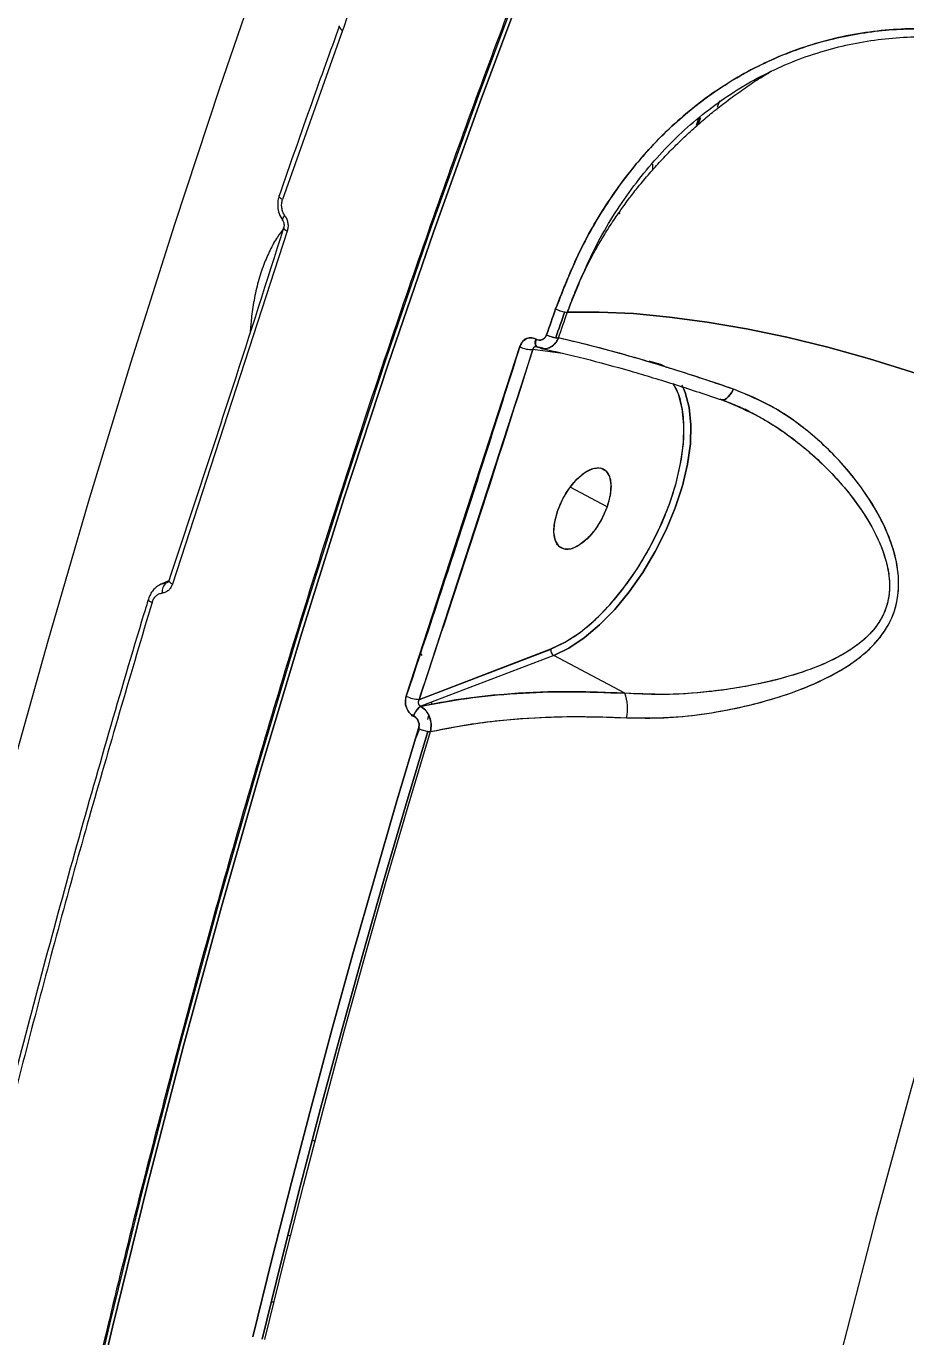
# Model space of a CAD drawing. Header units: millimetres. Extents: x -5873 to 5805, y -5301 to 4302.
# Drawn here: x -879.5 to -791.1, y -396.4 to -264.7 of the extents above; entities that cross this region are included whole.
import ezdxf

# ---------------------------------------------------------------- set-up
doc = ezdxf.new("R2010")
doc.units = ezdxf.units.MM
for name, color, linetype in [('DIKOM_ОБЪЕКТ', 7, 'Continuous'), ('DIKOM_РАЗМЕР_ЗОНА', 7, 'Continuous'), ('DIKOM_РАЗМЕР_ОБЪЕКТА', 7, 'Continuous')]:
    doc.layers.add(name, color=color, linetype=linetype)
doc.styles.add('style1', font='arial.ttf', dxfattribs={"width": 0.8})
doc.dimstyles.new('1-50', dxfattribs={"dimtxt": 300, "dimasz": 200, "dimexe": 100, "dimexo": 0, "dimgap": 100, "dimtad": 1, "dimtxsty": 'style1', "dimcen": 200, "dimclrd": 7, "dimclre": 7, "dimclrt": 7, "dimadec": 1, "dimazin": 2, "dimtfac": 1, "dimtmove": 0, "dimatfit": 2, "dimfxl": 0, "dimlwd": 25, "dimlwe": 18, "dimarcsym": 0})

# ---------------------------------------------------------------- blocks, each defined once
blk = doc.blocks.new('*D9')
at = {"layer": 'Defpoints', "color": 0, "transparency": 16777216}
for p in [(1338.11, 2802.44), (-4588.97, -1585.51), (-117.5, -1585.51)]:
    blk.add_point(p, dxfattribs=at)
at = {"layer": 'DIKOM_РАЗМЕР_ОБЪЕКТА', "color": 7, "lineweight": 18, "transparency": 16777216}
for p, q in [((1338.11, 2802.44), (-4688.97, 2802.44)), ((-117.5, -1585.51), (-4688.97, -1585.51))]:
    blk.add_line(p, q, dxfattribs=at)
at = {"layer": 'DIKOM_РАЗМЕР_ОБЪЕКТА', "color": 7, "lineweight": 25, "transparency": 16777216}
blk.add_line((-4588.97, 2602.44), (-4588.97, -1385.51), dxfattribs=at)
at = {"layer": 'DIKOM_РАЗМЕР_ОБЪЕКТА', "color": 7, "transparency": 16777216}
for points in [[(-4622.31, 2602.44), (-4555.64, 2602.44), (-4588.97, 2802.44)], [(-4622.31, -1385.51), (-4555.64, -1385.51), (-4588.97, -1585.51)]]:
    blk.add_solid(points, dxfattribs=at)
at = {"layer": 'DIKOM_РАЗМЕР_ОБЪЕКТА', "color": 7, "transparency": 16777216, "insert": (-4842.15, 460.98), "char_height": 300, "attachment_point": 5, "rotation": 90, "style": 'style1'}
blk.add_mtext('4400', dxfattribs=at)
blk = doc.blocks.new('*D10')
at = {"layer": 'Defpoints', "color": 0, "transparency": 16777216}
for p in [(4304.51, 1053.39), (-1538.59, -1332.39), (4304.51, -4224.84)]:
    blk.add_point(p, dxfattribs=at)
at = {"layer": 'DIKOM_РАЗМЕР_ОБЪЕКТА', "color": 7, "lineweight": 18, "transparency": 16777216}
for p, q in [((4304.51, 1053.39), (4304.51, -4324.84)), ((-1538.59, -1332.39), (-1538.59, -4324.84))]:
    blk.add_line(p, q, dxfattribs=at)
at = {"layer": 'DIKOM_РАЗМЕР_ОБЪЕКТА', "color": 7, "lineweight": 25, "transparency": 16777216}
blk.add_line((-1338.59, -4224.84), (4104.51, -4224.84), dxfattribs=at)
at = {"layer": 'DIKOM_РАЗМЕР_ОБЪЕКТА', "color": 7, "transparency": 16777216}
for points in [[(-1338.59, -4191.51), (-1338.59, -4258.18), (-1538.59, -4224.84)], [(4104.51, -4191.51), (4104.51, -4258.18), (4304.51, -4224.84)]]:
    blk.add_solid(points, dxfattribs=at)
at = {"layer": 'DIKOM_РАЗМЕР_ОБЪЕКТА', "color": 7, "transparency": 16777216, "insert": (1679.28, -3971.67), "char_height": 300, "attachment_point": 5, "style": 'style1'}
blk.add_mtext('5850', dxfattribs=at)
blk = doc.blocks.new('*D11')
at = {"layer": 'Defpoints', "color": 0, "transparency": 16777216}
for p in [(-510, 4302.44), (-5422.89, -3651.6), (284.83, -3651.6)]:
    blk.add_point(p, dxfattribs=at)
at = {"layer": 'DIKOM_РАЗМЕР_ЗОНА', "color": 7, "lineweight": 18, "transparency": 16777216}
for p, q in [((-510, 4302.44), (-5522.89, 4302.44)), ((284.83, -3651.6), (-5522.89, -3651.6))]:
    blk.add_line(p, q, dxfattribs=at)
at = {"layer": 'DIKOM_РАЗМЕР_ЗОНА', "color": 7, "lineweight": 25, "transparency": 16777216}
blk.add_line((-5422.89, 4102.44), (-5422.89, -3451.6), dxfattribs=at)
at = {"layer": 'DIKOM_РАЗМЕР_ЗОНА', "color": 7, "transparency": 16777216}
for points in [[(-5456.22, 4102.44), (-5389.56, 4102.44), (-5422.89, 4302.44)], [(-5456.22, -3451.6), (-5389.56, -3451.6), (-5422.89, -3651.6)]]:
    blk.add_solid(points, dxfattribs=at)
at = {"layer": 'DIKOM_РАЗМЕР_ЗОНА', "color": 7, "transparency": 16777216, "insert": (-5676.06, -474.49), "char_height": 300, "attachment_point": 5, "rotation": 90, "style": 'style1'}
blk.add_mtext('7950', dxfattribs=at)

msp = doc.modelspace()

# ---------------------------------------------------------------- linework, layer by layer
at = {"layer": 'DIKOM_ОБЪЕКТ', "color": 7, "linetype": 'Continuous', "lineweight": 15}
for p, q in [((-847.667, -265.146), (-853.704, -282.151)), ((-809.786, -272.226), (-810.03, -272.904)), ((-812.108, -274.658), (-811.86, -273.962)), ((-811.846, -273.923), (-812.096, -274.623)), ((-811.846, -273.923), (-812.096, -274.623)), ((-811.927, -274.605), (-811.677, -273.908)), ((-816.478, -279.13), (-816.484, -278.6)), ((-820.02, -283.547), (-819.843, -283.539)), ((-819.775, -283.534), (-819.999, -283.546)), ((-853.238, -285.337), (-864.778, -320.795)), ((-828.238, -296.166), (-828.217, -296.177)), ((-828.217, -296.177), (-828.238, -296.166)), ((-841.272, -332.05), (-829.858, -296.927)), ((-828.544, -297.222), (-839.969, -332.378)), ((-825.584, -297.601), (-828.544, -297.222)), ((-828.224, -296.915), (-828.185, -296.919)), ((-828.176, -296.921), (-828.184, -296.92)), ((-828.164, -296.93), (-827.596, -297.127)), ((-828.16, -296.935), (-828.139, -296.946)), ((-828.081, -296.958), (-827.83, -296.99)), ((-828.059, -296.969), (-827.525, -297.095)), ((-827.524, -297.094), (-828.059, -296.969)), ((-816.85, -298.396), (-816.462, -298.603)), ((-815.112, -299.01), (-815.427, -298.842)), ((-831.999, -303.614), (-832.026, -303.599)), ((-806.77, -303.451), (-807.216, -303.214)), ((-833.855, -309.226), (-833.805, -309.253)), ((-821.089, -313.018), (-824.794, -311.045)), ((-834.851, -312.291), (-834.789, -312.325)), ((-865.944, -320.816), (-865.411, -320.681)), ((-865.668, -320.692), (-865.937, -320.812)), ((-865.116, -320.422), (-865.669, -320.692)), ((-865.411, -320.681), (-865.243, -320.607)), ((-867.189, -322.297), (-867.191, -322.304)), ((-826.751, -327.352), (-839.991, -332.421)), ((-839.969, -332.378), (-826.744, -327.314)), ((-826.458, -327.96), (-839.818, -333.075)), ((-819.317, -331.762), (-826.458, -327.96)), ((-839.991, -332.421), (-839.969, -332.378)), ((-839.818, -333.075), (-839.797, -333.086)), ((-839.409, -333.016), (-839.391, -332.917)), ((-838.753, -332.898), (-838.692, -332.644)), ((-840.736, -333.987), (-840.318, -334.165)), ((-840.311, -334.168), (-840.734, -333.988)), ((-840.525, -334.051), (-840.547, -334.04)), ((-840.547, -334.04), (-840.525, -334.051)), ((-839.112, -334.398), (-839.012, -333.982)), ((-840.053, -335.395), (-839.958, -335.164)), ((-850.427, -376.894), (-850.631, -376.681)), ((-853.177, -386.237), (-852.908, -386.273)), ((-854.855, -392.988), (-854.509, -392.852))]:
    msp.add_line(p, q, dxfattribs=at)
at = {"layer": 'DIKOM_ОБЪЕКТ', "color": 7, "linetype": 'Continuous', "lineweight": 15, "flags": 128}
for points in [[(-890.02, -490.937), (-888.602, -482.121), (-886.105, -467.481), (-883.437, -452.889), (-880.597, -438.353), (-877.59, -423.883), (-874.415, -409.488), (-871.077, -395.178), (-867.576, -380.962), (-863.915, -366.85), (-860.097, -352.851), (-856.124, -338.974), (-851.998, -325.227), (-847.722, -311.621), (-843.3, -298.163), (-838.734, -284.864), (-834.026, -271.731), (-829.181, -258.773), (-824.201, -245.999), (-819.09, -233.416), (-813.85, -221.034)], [(-890.02, -490.937), (-888.602, -482.118), (-886.105, -467.479), (-883.436, -452.887), (-880.597, -438.352), (-877.589, -423.882), (-874.415, -409.487), (-871.077, -395.178), (-867.576, -380.962), (-863.915, -366.85), (-860.097, -352.851), (-856.124, -338.974), (-851.998, -325.228), (-847.723, -311.622), (-843.301, -298.165), (-838.734, -284.865), (-834.027, -271.732), (-829.182, -258.775), (-824.202, -246.001), (-819.091, -233.418), (-813.851, -221.036)], [(-813.722, -221.737), (-818.949, -234.09), (-824.048, -246.643), (-829.016, -259.387), (-833.85, -272.314), (-838.546, -285.416), (-843.102, -298.684), (-847.514, -312.109), (-851.779, -325.683), (-855.895, -339.397), (-859.859, -353.242), (-863.668, -367.208), (-867.32, -381.286), (-870.812, -395.468), (-874.143, -409.744), (-877.31, -424.105), (-880.31, -438.54), (-883.143, -453.042), (-885.806, -467.6), (-888.297, -482.204), (-889.707, -490.978)], [(-889.707, -490.977), (-888.297, -482.204), (-885.806, -467.6), (-883.143, -453.042), (-880.31, -438.54), (-877.31, -424.105), (-874.143, -409.744), (-870.812, -395.468), (-867.32, -381.286), (-863.668, -367.208), (-859.859, -353.242), (-855.895, -339.397), (-851.779, -325.683), (-847.514, -312.109), (-843.102, -298.684), (-838.546, -285.416), (-833.85, -272.314), (-829.016, -259.387), (-824.048, -246.643), (-818.949, -234.09), (-813.722, -221.737)], [(-904.792, -442.829), (-901.889, -428.017), (-898.83, -413.266), (-895.615, -398.585), (-892.246, -383.982), (-888.725, -369.464), (-885.055, -355.04), (-881.236, -340.718), (-877.272, -326.505), (-873.164, -312.41), (-868.915, -298.439), (-864.526, -284.602), (-860.001, -270.905), (-855.342, -257.355), (-850.551, -243.961)], [(-848.008, -264.746), (-848.005, -264.724), (-847.998, -264.701)], [(-853.704, -282.151), (-853.833, -282.065), (-853.935, -281.98), (-854.008, -281.898), (-854.047, -281.822), (-854.051, -281.755), (-854.046, -281.737)], [(-853.693, -284.263), (-853.712, -284.226), (-853.716, -284.158), (-853.694, -284.076), (-853.646, -283.981), (-853.573, -283.876), (-853.478, -283.765)], [(-853.238, -285.337), (-853.37, -285.257), (-853.475, -285.177), (-853.55, -285.099), (-853.591, -285.027), (-853.597, -284.964), (-853.593, -284.949)], [(-827.163, -295.725), (-827.051, -295.401), (-826.938, -295.076), (-826.825, -294.752), (-826.712, -294.427), (-826.599, -294.103), (-826.485, -293.779), (-826.372, -293.455), (-826.259, -293.131)], [(-826.259, -293.131), (-826.372, -293.455), (-826.485, -293.779), (-826.599, -294.103), (-826.712, -294.427), (-826.825, -294.752), (-826.938, -295.076), (-827.051, -295.401), (-827.163, -295.725)], [(-826.251, -296.038), (-826.138, -295.713), (-826.026, -295.389), (-825.913, -295.065), (-825.8, -294.741), (-825.687, -294.417), (-825.574, -294.093), (-825.46, -293.769), (-825.347, -293.445)], [(-825.347, -293.445), (-825.46, -293.769), (-825.574, -294.093), (-825.687, -294.417), (-825.8, -294.741), (-825.913, -295.065), (-826.026, -295.389), (-826.138, -295.713), (-826.251, -296.038)], [(-825.977, -296.057), (-825.865, -295.732), (-825.752, -295.408), (-825.639, -295.084), (-825.526, -294.76), (-825.413, -294.436), (-825.3, -294.112), (-825.187, -293.788), (-825.074, -293.464)], [(-825.977, -296.057), (-825.865, -295.732), (-825.752, -295.408), (-825.639, -295.084), (-825.526, -294.76), (-825.413, -294.436), (-825.3, -294.112), (-825.187, -293.788), (-825.074, -293.464)], [(-770.483, -307.642), (-774.266, -305.814), (-778.192, -304.066), (-782.233, -302.414), (-786.356, -300.869), (-790.53, -299.444), (-794.721, -298.149), (-798.899, -296.996), (-803.028, -295.992), (-807.079, -295.146), (-811.018, -294.464), (-814.817, -293.951), (-818.444, -293.612), (-821.872, -293.45), (-825.074, -293.464)], [(-825.074, -293.464), (-821.872, -293.45), (-818.444, -293.612), (-814.817, -293.951), (-811.018, -294.464), (-807.079, -295.146), (-803.028, -295.992), (-798.899, -296.996), (-794.721, -298.149), (-790.53, -299.444), (-786.356, -300.869), (-782.233, -302.414), (-778.192, -304.066), (-774.266, -305.814), (-770.483, -307.642)], [(-828.238, -296.166), (-828.28, -296.32), (-828.305, -296.466), (-828.311, -296.6), (-828.298, -296.716), (-828.268, -296.813), (-828.221, -296.887), (-828.158, -296.936), (-828.105, -296.954)], [(-828.142, -296.943), (-828.158, -296.936), (-828.221, -296.887), (-828.268, -296.813), (-828.298, -296.716), (-828.311, -296.6), (-828.305, -296.466), (-828.28, -296.32), (-828.238, -296.166)], [(-828.217, -296.177), (-828.259, -296.332), (-828.283, -296.477), (-828.289, -296.611), (-828.277, -296.728), (-828.247, -296.824), (-828.199, -296.898), (-828.136, -296.947), (-828.059, -296.969)], [(-828.059, -296.969), (-828.136, -296.947), (-828.199, -296.898), (-828.247, -296.824), (-828.277, -296.728), (-828.289, -296.611), (-828.283, -296.477), (-828.259, -296.332), (-828.217, -296.177)], [(-815.427, -298.842), (-815.68, -298.719), (-816.85, -298.396)], [(-816.85, -298.396), (-815.68, -298.719), (-815.427, -298.842)], [(-826.744, -327.314), (-825.279, -326.612), (-823.776, -325.617), (-822.269, -324.35), (-820.79, -322.839), (-819.372, -321.117), (-818.046, -319.222), (-816.84, -317.196), (-815.782, -315.082), (-814.894, -312.927), (-814.195, -310.778), (-813.702, -308.682), (-813.424, -306.685), (-813.368, -304.83), (-813.536, -303.159), (-813.923, -301.707), (-814.449, -300.618)], [(-813.582, -300.774), (-813.236, -301.553), (-812.837, -303.05), (-812.665, -304.773), (-812.722, -306.686), (-813.008, -308.746), (-813.517, -310.907), (-814.237, -313.123), (-815.153, -315.346), (-816.245, -317.526), (-817.488, -319.616), (-818.856, -321.57), (-820.318, -323.345), (-821.843, -324.903), (-823.398, -326.21), (-824.947, -327.236), (-826.458, -327.96)], [(-826.458, -327.96), (-824.947, -327.236), (-823.398, -326.21), (-821.843, -324.903), (-820.318, -323.345), (-818.856, -321.57), (-817.488, -319.616), (-816.245, -317.526), (-815.153, -315.346), (-814.237, -313.123), (-813.517, -310.907), (-813.008, -308.746), (-812.722, -306.686), (-812.665, -304.773), (-812.837, -303.05), (-813.236, -301.553), (-813.526, -300.882)], [(-809.71, -302.198), (-809.58, -302.274), (-809.43, -302.288), (-809.265, -302.241), (-809.088, -302.134), (-808.908, -301.969), (-808.728, -301.753), (-808.555, -301.493), (-808.395, -301.196)], [(-808.395, -301.196), (-808.555, -301.493), (-808.728, -301.753), (-808.908, -301.969), (-809.088, -302.134), (-809.265, -302.241), (-809.43, -302.288), (-809.58, -302.274), (-809.71, -302.198)], [(-770.483, -307.642), (-774.765, -320.134), (-778.913, -332.773), (-782.923, -345.55), (-786.795, -358.457), (-790.524, -371.487), (-794.108, -384.63), (-797.546, -397.878), (-800.835, -411.222), (-803.973, -424.655), (-806.958, -438.167), (-809.788, -451.749)], [(-770.483, -307.642), (-774.765, -320.134), (-778.913, -332.773), (-782.923, -345.55), (-786.795, -358.457), (-790.524, -371.487), (-794.108, -384.63), (-797.546, -397.878), (-800.835, -411.222), (-803.973, -424.655), (-806.958, -438.167), (-809.788, -451.749)], [(-826.044, -313.385), (-825.536, -312.222), (-824.868, -311.139), (-824.094, -310.223), (-823.278, -309.548), (-822.485, -309.169), (-821.78, -309.117), (-821.219, -309.396), (-820.849, -309.983), (-820.699, -310.83), (-820.781, -311.87), (-821.089, -313.018)], [(-821.089, -313.018), (-821.598, -314.181), (-822.266, -315.264), (-823.039, -316.18), (-823.855, -316.855), (-824.648, -317.234), (-825.353, -317.286), (-825.914, -317.007), (-826.284, -316.42), (-826.434, -315.573), (-826.352, -314.533), (-826.044, -313.385)], [(-865.668, -320.692), (-865.427, -320.61), (-865.164, -320.572)], [(-864.778, -320.795), (-864.91, -320.716), (-865.016, -320.637), (-865.091, -320.562), (-865.133, -320.494), (-865.141, -320.435), (-865.135, -320.415)], [(-867.191, -322.304), (-867.192, -322.309), (-867.183, -322.364), (-867.14, -322.427), (-867.064, -322.496), (-866.957, -322.569), (-866.824, -322.642)], [(-856.701, -396.44), (-854.786, -388.679), (-852.821, -380.949), (-850.809, -373.252), (-848.748, -365.589), (-846.638, -357.962), (-844.482, -350.372), (-842.278, -342.822), (-840.028, -335.312)], [(-840.028, -335.312), (-842.278, -342.822), (-844.482, -350.372), (-846.638, -357.962), (-848.748, -365.589), (-850.809, -373.252), (-852.821, -380.949), (-854.786, -388.679), (-856.701, -396.44)], [(-855.764, -396.67), (-853.851, -388.915), (-851.888, -381.191), (-849.877, -373.5), (-847.817, -365.844), (-845.71, -358.223), (-843.555, -350.64), (-841.354, -343.096), (-839.106, -335.592)], [(-839.106, -335.592), (-841.354, -343.096), (-843.555, -350.64), (-845.71, -358.223), (-847.817, -365.844), (-849.877, -373.5), (-851.888, -381.191), (-853.851, -388.915), (-855.764, -396.67)], [(-855.494, -396.7), (-853.58, -388.944), (-851.617, -381.219), (-849.606, -373.527), (-847.546, -365.87), (-845.438, -358.249), (-843.284, -350.665), (-841.082, -343.12), (-838.833, -335.615)], [(-855.494, -396.7), (-853.58, -388.944), (-851.617, -381.219), (-849.606, -373.527), (-847.546, -365.87), (-845.438, -358.249), (-843.284, -350.665), (-841.082, -343.12), (-838.833, -335.615)]]:
    msp.add_lwpolyline(points, dxfattribs=at)
at = {"layer": 'DIKOM_ОБЪЕКТ', "color": 7, "linetype": 'Continuous', "lineweight": 15}
for centre, radius, start, end in [((-847.45, -264.616), 0.572, 193.07112, 247.76076), ((-824.901, -290.672), 2.809, 241.09148, 260.85813), ((-825, -290.928), 2.537, 240.25388, 268.33767), ((-825.105, -291.939), 1.526, 260.88338, 271.20053), ((-825.9, -293.491), 2.567, 240.50737, 268.26239), ((-825.8, -293.23), 2.844, 241.34227, 260.86275), ((-826.007, -294.519), 1.538, 260.87523, 271.10933), ((-828.68, -294.754), 2.472, 241.55002, 273.15048), ((-864.781, -321.499), 1.033, 127.61538, 190.96389), ((-826.146, -327.435), 0.611, 172.19955, 239.24407), ((-826.147, -327.436), 0.61, 168.46169, 239.28555), ((-826.211, -327.43), 0.546, 167.69448, 171.76568), ((-823.326, -333.308), 4.296, 347.63188, 21.08847), ((-839.981, -329.671), 2.707, 241.51201, 270.2497), ((-838.961, -334.48), 1.646, 121.40337, 164.47254), ((-838.94, -334.491), 1.646, 121.39636, 164.47955), ((-838.664, -332.439), 3.181, 244.60055, 266.95222), ((-838.555, -332.115), 3.521, 245.26646, 261.01082), ((-838.81, -333.741), 1.875, 260.94428, 269.30278)]:
    msp.add_arc(centre, radius, start, end, dxfattribs=at)
for points, knots in [([(-814.04, -221.194), (-814.383, -221.979), (-816.258, -226.267), (-819.574, -234.21), (-823.979, -245.022), (-828.279, -255.988), (-832.48, -267.084), (-836.579, -278.311), (-840.574, -289.66), (-844.462, -301.126), (-848.242, -312.703), (-851.911, -324.383), (-855.469, -336.159), (-858.912, -348.025), (-862.238, -359.972), (-865.446, -371.99), (-868.533, -384.069), (-871.497, -396.195), (-874.334, -408.351), (-877.039, -420.51), (-879.605, -432.627), (-882.019, -444.613), (-884.24, -456.241), (-886.17, -466.88), (-887.77, -476.148), (-889.067, -483.937), (-889.817, -488.708), (-890.165, -490.921)], [0, 0, 0, 0, 0.0098445, 0.0537607, 0.0976703, 0.1415722, 0.1854648, 0.2293471, 0.2732167, 0.3170725, 0.3609107, 0.4047283, 0.4485207, 0.492282, 0.5360039, 0.5796749, 0.623279, 0.6667921, 0.7101761, 0.7533686, 0.7962563, 0.8386139, 0.8799159, 0.9185897, 0.9502225, 0.9769152, 1, 1, 1, 1]), ([(-696.085, -293.228), (-698.173, -292.165), (-706.279, -288.034), (-720.055, -280.507), (-737.024, -270.868), (-753.237, -261.15), (-768.753, -251.396), (-783.874, -241.402), (-798.624, -231.194), (-808.051, -224.236), (-812.772, -220.751)], [0, 0, 0, 0, 0.0491311, 0.1908386, 0.3320124, 0.4649364, 0.5979662, 0.7313798, 0.8654682, 1, 1, 1, 1]), ([(-427.551, -384.438), (-433.316, -383.525), (-444.943, -381.684), (-462.884, -378.247), (-479.202, -374.731), (-493.762, -371.277), (-503.276, -368.861), (-509.749, -367.147), (-513.113, -366.242), (-516.491, -365.319), (-519.881, -364.377), (-523.284, -363.415), (-529.684, -361.58), (-539.299, -358.724), (-552.34, -354.638), (-566.006, -350.121), (-579.675, -345.361), (-593.282, -340.383), (-606.203, -335.436), (-615.161, -331.856), (-620.034, -329.866), (-621.254, -329.366), (-622.476, -328.863), (-623.701, -328.357), (-624.929, -327.848), (-626.16, -327.335), (-627.393, -326.819), (-629.245, -326.042), (-632.035, -324.863), (-636.083, -323.133), (-641.107, -320.955), (-647.105, -318.31), (-654.071, -315.177), (-661.979, -311.539), (-670.81, -307.373), (-679.56, -303.128), (-688.08, -298.887), (-696.228, -294.734), (-702.661, -291.374), (-707.263, -288.929), (-709.911, -287.512), (-712.594, -286.064), (-715.313, -284.585), (-718.067, -283.076), (-720.854, -281.535), (-723.675, -279.962), (-730.627, -276.053), (-741.389, -269.838), (-755.528, -261.303), (-768.798, -252.943), (-781.219, -244.794), (-792.803, -236.881), (-803.604, -229.238), (-810.405, -224.196), (-813.722, -221.737)], [0, 0, 0, 0, 0.0448231, 0.0904086, 0.1367551, 0.1677633, 0.1991031, 0.2073666, 0.2156529, 0.2239614, 0.232293, 0.2406473, 0.2490247, 0.279393, 0.3112488, 0.3445917, 0.379422, 0.4113037, 0.4443367, 0.4743594, 0.4773561, 0.4803617, 0.4833758, 0.4863983, 0.4894299, 0.4924694, 0.4955182, 0.4985749, 0.5062016, 0.5162332, 0.5286696, 0.543639, 0.5610516, 0.5809084, 0.6032083, 0.6279514, 0.6476492, 0.6686614, 0.6909874, 0.6978164, 0.7047596, 0.7118169, 0.7189881, 0.7262733, 0.7336728, 0.7411862, 0.7488138, 0.7894229, 0.828457, 0.8659163, 0.9018001, 0.9361085, 0.9688419, 1, 1, 1, 1]), ([(-813.722, -221.737), (-808.699, -225.441), (-798.673, -232.835), (-782.949, -243.666), (-766.809, -254.254), (-750.226, -264.573), (-733.213, -274.629), (-716.101, -284.232), (-698.92, -293.396), (-681.756, -302.101), (-664.36, -310.482), (-646.819, -318.499), (-628.8, -326.302), (-610.292, -333.868), (-591.287, -341.167), (-572.147, -348.05), (-552.941, -354.485), (-533.777, -360.434), (-515.117, -365.768), (-496.986, -370.514), (-479.371, -374.707), (-461.91, -378.444), (-444.605, -381.719), (-427.158, -384.577), (-409.683, -386.963), (-392.294, -388.832), (-375.375, -390.138), (-358.921, -390.887), (-342.933, -391.076), (-327.711, -390.71), (-313.27, -389.821), (-299.651, -388.445), (-286.636, -386.577), (-274.253, -384.226), (-262.259, -381.338), (-250.7, -377.876), (-239.599, -373.819), (-229.338, -369.162), (-222.711, -365.826), (-219.751, -363.911), (-219.7, -363.877)], [0, 0, 0, 0, 0.0278508, 0.0555954, 0.0831998, 0.110731, 0.1382535, 0.1658332, 0.1919486, 0.2182102, 0.2443801, 0.27042, 0.2963855, 0.3239045, 0.3514671, 0.3791388, 0.4069781, 0.4347454, 0.462364, 0.4883285, 0.5142751, 0.5402581, 0.566333, 0.5925559, 0.6203627, 0.6480063, 0.6755546, 0.7030728, 0.7306263, 0.7582804, 0.7845079, 0.8107267, 0.8367986, 0.8627802, 0.8887265, 0.9162673, 0.9438951, 0.9716774, 0.9995061, 1, 1, 1, 1]), ([(-844.42, -249.146), (-844.58, -250.995), (-844.901, -254.693), (-845.99, -260.07), (-847.108, -263.455), (-847.667, -265.146)], [0, 0, 0, 0, 0.3332513, 0.666771, 1, 1, 1, 1]), ([(-848.008, -264.745), (-848.933, -267.298), (-850.978, -272.939), (-852.965, -278.65), (-854.054, -281.776)], [0, 0, 0, 0, 0.4524797, 1, 1, 1, 1]), ([(-769.255, -270.102), (-771.385, -269.127), (-775.639, -267.181), (-782.214, -265.501), (-788.75, -264.8), (-795.164, -265.188), (-801.302, -266.64), (-806.971, -269.098), (-812.072, -272.439), (-816.575, -276.543), (-820.491, -281.414), (-823.824, -286.925), (-825.448, -291.063), (-826.259, -293.131)], [0, 0, 0, 0, 0.0934359, 0.1866545, 0.2803328, 0.3733224, 0.4670033, 0.5599237, 0.6480401, 0.7358471, 0.8234832, 0.9117954, 1, 1, 1, 1]), ([(-826.259, -293.131), (-825.493, -291.169), (-823.963, -287.246), (-820.855, -281.971), (-817.215, -277.265), (-813.039, -273.237), (-808.407, -269.947), (-803.372, -267.44), (-798.01, -265.757), (-792.405, -264.925), (-786.634, -264.944), (-780.788, -265.821), (-774.936, -267.473), (-771.146, -269.227), (-769.255, -270.102)], [0, 0, 0, 0, 0.083604, 0.1671717, 0.2505507, 0.3338484, 0.4171343, 0.5001824, 0.5837091, 0.6670461, 0.7499159, 0.8335025, 0.9169375, 1, 1, 1, 1]), ([(-825.074, -293.464), (-824.225, -291.314), (-822.526, -287.012), (-818.994, -281.332), (-814.825, -276.366), (-810.028, -272.265), (-804.697, -269.092), (-799.034, -266.956), (-793.174, -265.833), (-787.215, -265.663), (-781.167, -266.441), (-775.097, -268.07), (-771.169, -269.876), (-769.202, -270.78)], [0, 0, 0, 0, 0.0936196, 0.1873342, 0.2802552, 0.3736654, 0.4668414, 0.5599462, 0.6481783, 0.7358052, 0.8241688, 0.9119376, 1, 1, 1, 1]), ([(-825.074, -293.464), (-824.934, -293.077), (-824.646, -292.279), (-824.155, -291.075), (-823.624, -289.886), (-823.075, -288.753), (-822.501, -287.654), (-821.862, -286.516), (-821.083, -285.225), (-820.257, -283.963), (-819.501, -282.89), (-819.02, -282.24), (-818.494, -281.546), (-817.766, -280.622), (-816.706, -279.367), (-815.529, -278.069), (-814.309, -276.812), (-813.037, -275.59), (-811.767, -274.449), (-810.459, -273.347), (-809.068, -272.25), (-807.586, -271.169), (-806.084, -270.146), (-805.068, -269.535), (-804.577, -269.24)], [0, 0, 0, 0, 0.035698, 0.0736056, 0.1137387, 0.1504951, 0.1854017, 0.2245694, 0.2679771, 0.3220333, 0.3622385, 0.3886587, 0.3967193, 0.4428271, 0.4978741, 0.5501387, 0.6073011, 0.6630314, 0.7171529, 0.7694855, 0.8260048, 0.8862029, 0.9450253, 1, 1, 1, 1]), ([(-854.046, -281.737), (-854.094, -281.907), (-854.198, -282.272), (-854.207, -282.899), (-854.074, -283.611), (-853.825, -284.037), (-853.693, -284.263)], [0, 0, 0, 0, 0.2028207, 0.4360649, 0.7006939, 1, 1, 1, 1]), ([(-853.478, -283.765), (-853.55, -283.646), (-853.692, -283.409), (-853.794, -282.985), (-853.811, -282.551), (-853.74, -282.284), (-853.704, -282.151)], [0, 0, 0, 0, 0.2507344, 0.5006619, 0.7505048, 1, 1, 1, 1]), ([(-853.693, -284.263), (-853.666, -284.308), (-853.612, -284.399), (-853.563, -284.582), (-853.553, -284.777), (-853.579, -284.891), (-853.593, -284.949)], [0, 0, 0, 0, 0.2402222, 0.486764, 0.7399745, 1, 1, 1, 1]), ([(-853.478, -283.765), (-853.409, -283.88), (-853.269, -284.11), (-853.165, -284.521), (-853.143, -284.944), (-853.207, -285.206), (-853.238, -285.337)], [0, 0, 0, 0, 0.2504627, 0.5005702, 0.7504558, 1, 1, 1, 1]), ([(-853.599, -284.983), (-855.3, -290.327), (-859.06, -302.137), (-862.991, -313.972), (-865.142, -320.452)], [0, 0, 0, 0, 0.4524818, 1, 1, 1, 1]), ([(-853.63, -285.121), (-853.83, -285.37), (-854.297, -285.952), (-854.964, -287.198), (-855.627, -288.689), (-856.179, -290.395), (-856.585, -292.238), (-856.84, -293.956), (-856.925, -295.02), (-856.962, -295.478)], [0, 0, 0, 0, 0.1140038, 0.2663907, 0.4114177, 0.5692368, 0.7304394, 0.8840181, 1, 1, 1, 1]), ([(-829.858, -296.927), (-829.784, -296.757), (-829.637, -296.417), (-829.221, -296.098), (-828.812, -296.013), (-828.478, -296.059), (-828.318, -296.13), (-828.238, -296.166)], [0, 0, 0, 0, 0.2497309, 0.4992088, 0.7485048, 0.8742126, 1, 1, 1, 1]), ([(-828.238, -296.166), (-828.422, -296.101), (-828.789, -295.971), (-829.296, -296.14), (-829.669, -296.475), (-829.795, -296.777), (-829.858, -296.927)], [0, 0, 0, 0, 0.2797646, 0.5596109, 0.7797569, 1, 1, 1, 1]), ([(-828.217, -296.177), (-828.113, -296.217), (-827.905, -296.297), (-827.587, -296.237), (-827.315, -296.045), (-827.214, -295.832), (-827.163, -295.725)], [0, 0, 0, 0, 0.2503794, 0.4999142, 0.7496085, 1, 1, 1, 1]), ([(-827.163, -295.725), (-827.221, -295.844), (-827.336, -296.082), (-827.636, -296.255), (-827.943, -296.287), (-828.126, -296.214), (-828.217, -296.177)], [0, 0, 0, 0, 0.2787452, 0.5585805, 0.7793329, 1, 1, 1, 1]), ([(-828.059, -296.969), (-827.842, -297.052), (-827.404, -297.217), (-826.767, -297.024), (-826.269, -296.619), (-826.074, -296.244), (-825.977, -296.057)], [0, 0, 0, 0, 0.2784865, 0.559232, 0.7803715, 1, 1, 1, 1]), ([(-825.977, -296.057), (-826.091, -296.27), (-826.317, -296.695), (-826.861, -297.057), (-827.317, -297.195), (-827.552, -297.117), (-827.592, -297.104)], [0, 0, 0, 0, 0.312336, 0.6241427, 0.9358807, 1, 1, 1, 1]), ([(-808.395, -301.196), (-810.234, -300.576), (-813.904, -299.34), (-818.612, -297.931), (-822.661, -296.826), (-824.873, -296.313), (-825.977, -296.057)], [0, 0, 0, 0, 0.2801811, 0.558919, 0.7798272, 1, 1, 1, 1]), ([(-808.395, -301.196), (-809.49, -300.824), (-811.656, -300.087), (-814.745, -299.101), (-818.219, -298.049), (-822.078, -296.968), (-824.658, -296.365), (-825.977, -296.057)], [0, 0, 0, 0, 0.1658945, 0.3281386, 0.4884762, 0.7384909, 1, 1, 1, 1]), ([(-829.858, -296.927), (-831.935, -303.476), (-835.644, -315.17), (-839.553, -326.892), (-841.272, -332.05)], [0, 0, 0, 0, 0.5599934, 1, 1, 1, 1]), ([(-839.969, -332.378), (-837.784, -325.807), (-833.88, -314.075), (-830.175, -302.372), (-828.544, -297.222)], [0, 0, 0, 0, 0.5599939, 1, 1, 1, 1]), ([(-828.544, -297.222), (-828.53, -297.158), (-828.502, -297.031), (-828.377, -296.93), (-828.249, -296.902), (-828.174, -296.929), (-828.148, -296.938)], [0, 0, 0, 0, 0.3280033, 0.6407047, 0.8764773, 1, 1, 1, 1]), ([(-828.544, -297.222), (-828.531, -297.161), (-828.507, -297.051), (-828.417, -296.959), (-828.329, -296.921), (-828.264, -296.91), (-828.223, -296.917), (-828.211, -296.919)], [0, 0, 0, 0, 0.3456375, 0.6160092, 0.778056, 0.9339574, 1, 1, 1, 1]), ([(-827.729, -297.1), (-826.302, -297.42), (-823.531, -298.041), (-818.91, -299.311), (-814.276, -300.706), (-811.078, -301.77), (-809.526, -302.287)], [0, 0, 0, 0, 0.273686, 0.5317025, 0.772831, 1, 1, 1, 1]), ([(-826.744, -327.314), (-826.198, -327.071), (-825.081, -326.572), (-823.302, -325.307), (-821.482, -323.649), (-819.697, -321.612), (-818.043, -319.297), (-816.593, -316.823), (-815.402, -314.315), (-814.478, -311.843), (-813.808, -309.408), (-813.407, -307.019), (-813.31, -304.742), (-813.569, -302.733), (-813.977, -301.338), (-814.394, -300.779), (-814.504, -300.632)], [0, 0, 0, 0, 0.0705052, 0.1443707, 0.2206585, 0.2982242, 0.3757857, 0.4520728, 0.5259386, 0.5964441, 0.666947, 0.7408127, 0.8171039, 0.8946655, 0.9722276, 1, 1, 1, 1]), ([(-819.129, -334.228), (-817.886, -334.251), (-815.398, -334.297), (-811.556, -333.908), (-807.736, -333.234), (-804.385, -332.353), (-801.524, -331.361), (-799.168, -330.337), (-797.112, -329.198), (-795.417, -327.98), (-794.034, -326.676), (-792.92, -325.192), (-792.142, -323.495), (-791.762, -321.661), (-791.779, -319.79), (-792.121, -317.908), (-792.909, -315.5), (-794.382, -312.652), (-796.601, -309.593), (-799.166, -306.859), (-802.009, -304.504), (-805.083, -302.523), (-807.29, -301.639), (-808.395, -301.196)], [0, 0, 0, 0, 0.0625348, 0.1251406, 0.187205, 0.2492817, 0.2914867, 0.3335134, 0.3742112, 0.406806, 0.4368882, 0.4690115, 0.4996812, 0.530383, 0.5625164, 0.5926056, 0.6252126, 0.6878452, 0.7504586, 0.8126815, 0.8753084, 0.9375514, 1, 1, 1, 1]), ([(-819.129, -334.228), (-817.486, -334.242), (-814.196, -334.271), (-809.104, -333.543), (-804.755, -332.491), (-801.194, -331.245), (-798.382, -329.963), (-795.774, -328.337), (-793.531, -326.239), (-792.02, -323.54), (-791.632, -320.451), (-792.196, -317.405), (-793.351, -314.554), (-794.894, -311.922), (-797.104, -308.979), (-800.13, -305.932), (-804.044, -303.017), (-806.947, -301.802), (-808.395, -301.196)], [0, 0, 0, 0, 0.0823467, 0.1648002, 0.2471001, 0.2971572, 0.347154, 0.3976835, 0.4484641, 0.4996115, 0.5507886, 0.6016064, 0.6522501, 0.7025843, 0.7526014, 0.8352404, 0.9178412, 1, 1, 1, 1]), ([(-809.71, -302.198), (-808.273, -302.799), (-805.39, -304.006), (-801.459, -306.8), (-798.201, -309.859), (-795.642, -313.041), (-793.97, -315.852), (-792.969, -318.49), (-792.587, -320.839), (-792.905, -323.164), (-794.02, -325.201), (-795.699, -326.818), (-798.04, -328.298), (-801.032, -329.559), (-804.985, -330.697), (-809.492, -331.512), (-814.475, -331.974), (-817.705, -331.833), (-819.317, -331.762)], [0, 0, 0, 0, 0.0836101, 0.1678678, 0.2519598, 0.3151944, 0.3779739, 0.4193881, 0.4601747, 0.5003629, 0.5405354, 0.5812884, 0.6227117, 0.6851568, 0.7483413, 0.832089, 0.9161931, 1, 1, 1, 1]), ([(-807.944, -302.907), (-807.464, -303.128), (-806.479, -303.581), (-804.994, -304.424), (-803.386, -305.458), (-801.612, -306.779), (-799.799, -308.352), (-798.028, -310.145), (-796.459, -312.01), (-795.06, -314.004), (-793.97, -315.952), (-793.21, -317.823), (-792.761, -319.592), (-792.639, -321.368), (-792.959, -323.143), (-793.747, -324.743), (-794.885, -326.075), (-796.266, -327.187), (-797.781, -328.101), (-799.429, -328.882), (-801.101, -329.525), (-802.866, -330.085), (-804.863, -330.613), (-807.151, -331.092), (-809.614, -331.476), (-812.477, -331.781), (-815.732, -331.953), (-818.122, -331.826), (-819.317, -331.762)], [0, 0, 0, 0, 0.0293277, 0.060158, 0.0938429, 0.1338469, 0.1802193, 0.2232074, 0.2688732, 0.3102695, 0.3529039, 0.3874243, 0.4177771, 0.4503239, 0.4827629, 0.5149383, 0.5472177, 0.5782727, 0.6113959, 0.6428107, 0.6760698, 0.7067373, 0.740738, 0.7847422, 0.8291574, 0.8709035, 0.9354052, 1, 1, 1, 1]), ([(-809.526, -302.287), (-808.991, -302.485), (-807.922, -302.88), (-806.878, -303.408), (-806.357, -303.672)], [0, 0, 0, 0, 0.5005822, 1, 1, 1, 1]), ([(-826.044, -313.385), (-825.829, -312.867), (-825.497, -312.07), (-824.851, -311.092), (-824.3, -310.412), (-823.715, -309.85), (-822.963, -309.312), (-822.083, -309.002), (-821.381, -309.195), (-820.978, -309.648), (-820.77, -310.151), (-820.682, -310.783), (-820.711, -311.715), (-820.94, -312.505), (-821.089, -313.018)], [0, 0, 0, 0, 0.1197277, 0.1841858, 0.2499971, 0.3158134, 0.380273, 0.5000013, 0.6197267, 0.6841819, 0.7500047, 0.8158211, 0.8802756, 1, 1, 1, 1]), ([(-821.089, -313.018), (-821.304, -313.536), (-821.635, -314.333), (-822.282, -315.311), (-822.834, -315.991), (-823.419, -316.553), (-824.17, -317.091), (-825.05, -317.401), (-825.753, -317.208), (-826.154, -316.755), (-826.363, -316.252), (-826.451, -315.62), (-826.423, -314.688), (-826.193, -313.898), (-826.044, -313.385)], [0, 0, 0, 0, 0.1197347, 0.1841851, 0.2500061, 0.3158231, 0.3802702, 0.4999995, 0.6197305, 0.6841814, 0.7500022, 0.8158182, 0.8802718, 1, 1, 1, 1]), ([(-865.942, -320.814), (-866.085, -320.891), (-866.37, -321.043), (-866.724, -321.398), (-867.012, -321.816), (-867.13, -322.138), (-867.189, -322.298)], [0, 0, 0, 0, 0.256142, 0.5079711, 0.7555958, 1, 1, 1, 1]), ([(-864.778, -320.795), (-864.828, -320.917), (-864.929, -321.16), (-865.172, -321.439), (-865.465, -321.638), (-865.685, -321.676), (-865.795, -321.696)], [0, 0, 0, 0, 0.2505018, 0.5006427, 0.7505493, 1, 1, 1, 1]), ([(-865.229, -320.612), (-865.248, -320.624), (-865.305, -320.662), (-865.368, -320.673), (-865.411, -320.681)], [0, 0, 0, 0, 0.3264186, 1, 1, 1, 1]), ([(-865.137, -320.419), (-865.159, -320.478), (-865.202, -320.588), (-865.259, -320.628), (-865.286, -320.646)], [0, 0, 0, 0, 0.5356921, 1, 1, 1, 1]), ([(-867.184, -322.306), (-867.336, -322.8), (-868.709, -327.253), (-871.196, -335.759), (-874.635, -347.822), (-877.948, -359.97), (-881.133, -372.189), (-883.341, -380.898), (-884.452, -385.551), (-884.58, -386.089)], [0, 0, 0, 0, 0.0237535, 0.2144331, 0.4049668, 0.595313, 0.7854176, 0.9751992, 1, 1, 1, 1]), ([(-866.824, -322.642), (-868.893, -329.609), (-873.032, -343.543), (-878.827, -364.79), (-882.404, -379.145), (-884.193, -386.323)], [0, 0, 0, 0, 0.3333326, 0.6666661, 1, 1, 1, 1]), ([(-866.824, -322.642), (-866.776, -322.515), (-866.679, -322.26), (-866.433, -321.966), (-866.135, -321.756), (-865.908, -321.716), (-865.795, -321.696)], [0, 0, 0, 0, 0.2507223, 0.500726, 0.7504997, 1, 1, 1, 1]), ([(-839.846, -327.74), (-839.836, -327.75), (-839.781, -327.804), (-839.75, -327.893), (-839.725, -327.967)], [0, 0, 0, 0, 0.1747181, 1, 1, 1, 1]), ([(-819.317, -331.762), (-821.418, -331.684), (-825.608, -331.527), (-831.075, -331.795), (-835.831, -332.306), (-838.477, -332.827), (-839.797, -333.086)], [0, 0, 0, 0, 0.2802328, 0.5589802, 0.7798827, 1, 1, 1, 1]), ([(-839.797, -333.086), (-838.283, -332.793), (-835.263, -332.209), (-830.233, -331.737), (-824.933, -331.542), (-821.193, -331.688), (-819.317, -331.762)], [0, 0, 0, 0, 0.2515324, 0.5016061, 0.7500232, 1, 1, 1, 1]), ([(-841.272, -332.05), (-841.318, -332.263), (-841.41, -332.689), (-841.247, -333.306), (-840.945, -333.781), (-840.68, -333.953), (-840.547, -334.04)], [0, 0, 0, 0, 0.2795399, 0.5589263, 0.7793285, 1, 1, 1, 1]), ([(-840.547, -334.04), (-840.623, -333.995), (-840.777, -333.905), (-841.041, -333.642), (-841.284, -333.217), (-841.401, -332.617), (-841.315, -332.239), (-841.272, -332.05)], [0, 0, 0, 0, 0.1256784, 0.2514783, 0.5008084, 0.7502576, 1, 1, 1, 1]), ([(-839.818, -333.075), (-839.844, -333.062), (-839.895, -333.034), (-839.958, -332.969), (-840.007, -332.89), (-840.045, -332.777), (-840.056, -332.614), (-840.014, -332.49), (-839.991, -332.421)], [0, 0, 0, 0, 0.1213648, 0.2444943, 0.3704639, 0.5010439, 0.7242051, 1, 1, 1, 1]), ([(-839.818, -333.075), (-839.872, -333.04), (-839.982, -332.968), (-840.049, -332.78), (-840.052, -332.591), (-840.011, -332.479), (-839.99, -332.421)], [0, 0, 0, 0, 0.267059, 0.5409959, 0.7664222, 1, 1, 1, 1]), ([(-839.99, -332.421), (-839.987, -332.413), (-839.98, -332.398), (-839.973, -332.384), (-839.969, -332.378)], [0, 0, 0, 0, 0.5608324, 1, 1, 1, 1]), ([(-839.797, -333.086), (-839.62, -333.218), (-839.267, -333.481), (-838.909, -334.138), (-838.73, -334.89), (-838.799, -335.374), (-838.833, -335.615)], [0, 0, 0, 0, 0.2502121, 0.5000766, 0.750065, 1, 1, 1, 1]), ([(-838.833, -335.615), (-838.798, -335.343), (-838.726, -334.797), (-838.957, -334.019), (-839.331, -333.423), (-839.642, -333.198), (-839.797, -333.086)], [0, 0, 0, 0, 0.2796111, 0.5610687, 0.7813612, 1, 1, 1, 1]), ([(-840.028, -335.312), (-840.004, -335.19), (-839.956, -334.946), (-840.043, -334.567), (-840.236, -334.24), (-840.429, -334.114), (-840.525, -334.051)], [0, 0, 0, 0, 0.2499818, 0.4998734, 0.7496483, 1, 1, 1, 1]), ([(-840.525, -334.051), (-840.418, -334.123), (-840.203, -334.268), (-840.021, -334.626), (-839.961, -334.992), (-840.006, -335.206), (-840.028, -335.312)], [0, 0, 0, 0, 0.279783, 0.5599056, 0.7798363, 1, 1, 1, 1]), ([(-838.833, -335.615), (-837.202, -335.293), (-833.942, -334.65), (-828.843, -334.206), (-823.897, -334.054), (-820.722, -334.17), (-819.129, -334.228)], [0, 0, 0, 0, 0.2805542, 0.5605372, 0.7795185, 1, 1, 1, 1]), ([(-838.833, -335.615), (-837.84, -335.409), (-835.887, -335.003), (-832.774, -334.574), (-829.029, -334.229), (-824.527, -334.043), (-820.932, -334.166), (-819.129, -334.228)], [0, 0, 0, 0, 0.1728951, 0.3401582, 0.5017717, 0.7501781, 1, 1, 1, 1]), ([(-839.959, -335.342), (-840.023, -335.518), (-840.124, -335.797), (-840.237, -336.074), (-840.279, -336.176)], [0, 0, 0, 0, 0.6320458, 1, 1, 1, 1])]:
    msp.add_open_spline(points, degree=3, knots=knots, dxfattribs=at)

# ---------------------------------------------------------------- dimensions: what is measured, and where the dimension line sits
at = {"layer": 'DIKOM_РАЗМЕР_ЗОНА'}
dim = msp.add_linear_dim(base=(-5422.889, -3651.603), p1=(-510.005, 4302.437), p2=(284.83, -3651.603), angle=90, text='7950', dimstyle='1-50', dxfattribs=at)
dim.commit()
dim.dimension.update_dxf_attribs({"geometry": '*D11', "text_midpoint": (-5422.889, -474.491), "dimtype": 160})
at = {"layer": 'DIKOM_РАЗМЕР_ОБЪЕКТА'}
dim = msp.add_linear_dim(base=(-4588.973, -1585.515), p1=(1338.114, 2802.437), p2=(-117.504, -1585.515), angle=90, text='4400', dimstyle='1-50', dxfattribs=at)
dim.commit()
dim.dimension.update_dxf_attribs({"geometry": '*D9', "text_midpoint": (-4588.973, 460.978), "dimtype": 160})
dim = msp.add_linear_dim(base=(4304.512, -4224.842), p1=(-1538.592, -1332.389), p2=(4304.512, 1053.391), text='5850', dimstyle='1-50', dxfattribs=at)
dim.commit()
dim.dimension.update_dxf_attribs({"geometry": '*D10', "text_midpoint": (1679.282, -4224.842), "dimtype": 160})

doc.saveas('drawing.dxf')
